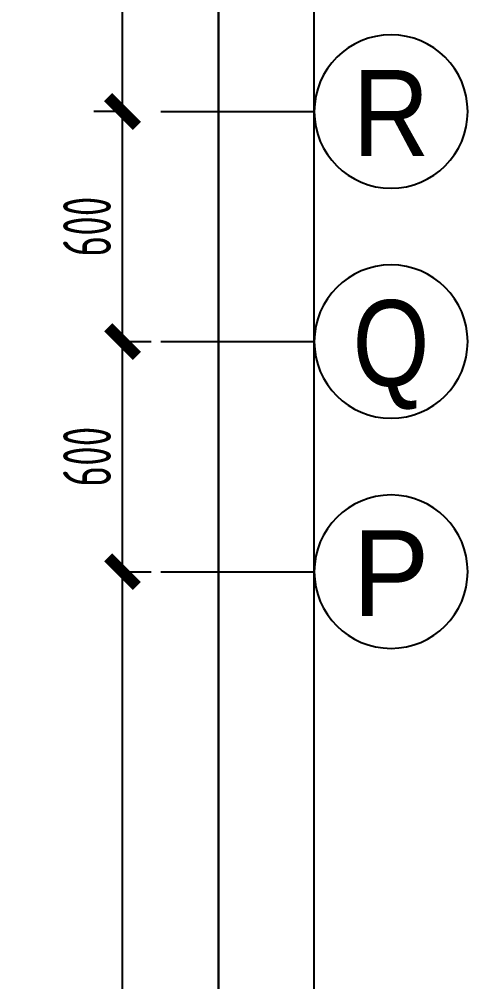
# Model space of a CAD drawing. Header units: millimetres. Extents: x 24675 to 175386, y -87697 to -40478.
# Drawn here: x 135884 to 137053, y -47805 to -45295 of the extents above; entities that cross this region are included whole.
import ezdxf
from ezdxf.enums import TextEntityAlignment as Align

# ---------------------------------------------------------------- set-up
doc = ezdxf.new("R2010")
doc.units = ezdxf.units.MM
doc.header["$LTSCALE"] = 10
doc.header["$MEASUREMENT"] = 0
for name, color, linetype in [('A-AXIS', 150, 'Continuous'), ('AD-建筑尺寸', 44, 'Continuous'), ('AXIS_TEXT', 7, 'Continuous')]:
    doc.layers.add(name, color=color, linetype=linetype)
doc.styles.add('AXIS', font='arial.ttf')
doc.styles.add('CCD_DIM', font='archs.shx', dxfattribs={"width": 0.7})
doc.styles.add('COMPLEX', font='COMPLEX')
doc.dimstyles.new('1-50', dxfattribs={"dimscale": 50, "dimtxt": 2.5, "dimasz": 1.5, "dimexe": 1.5, "dimexo": 1.5, "dimgap": 0.6, "dimtad": 1, "dimdec": 0, "dimrnd": 5, "dimzin": 0, "dimdsep": 46, "dimtxsty": 'CCD_DIM', "dimblk": 'ARCHTICK', "dimcen": 0.125, "dimclrd": 44, "dimclre": 44, "dimclrt": 50, "dimadec": 0, "dimazin": 0, "dimtfac": 1, "dimtdec": 0, "dimtix": 1, "dimtmove": 2, "dimatfit": 3, "dimldrblk": 'DOT', "dimfxl": 5, "dimfxlon": 1, "dimtvp": 1, "dimtolj": 1, "dimtzin": 0, "dimarcsym": 0})

# ---------------------------------------------------------------- blocks, each defined once
blk = doc.blocks.new('_AXISO')
blk.add_circle((0, 0), 0.5)
at = {"layer": 'AXIS_TEXT', "style": 'COMPLEX', "width": 1.041667}
blk.add_attdef('A', text='', height=0.56, dxfattribs=at).set_placement((-0.25, -0.28), (0.25, -0.28), align=Align.FIT)
blk = doc.blocks.new('_ArchTick')
at = {"color": 0, "linetype": 'ByBlock', "const_width": 0.4}
blk.add_lwpolyline([(-0.5, -0.5), (0.5, 0.5)], dxfattribs=at)
blk = doc.blocks.new('*D502')
at = {"layer": 'AD-建筑尺寸', "color": 44, "linetype": 'ByBlock', "lineweight": -2, "transparency": 16777216}
for p, q in [((136153.2, -46735.6), (136228.2, -46735.6)), ((136153.2, -49335.6), (136153.2, -46735.6)), ((136153.2, -49335.6), (136078.2, -49335.6))]:
    blk.add_line(p, q, dxfattribs=at)
at = {"layer": 'Defpoints', "color": 0, "linetype": 'ByBlock', "transparency": 16777216}
for p in [(136153.2, -46735.6), (136153.2, -46735.6), (136153.2, -49335.6)]:
    blk.add_point(p, dxfattribs=at)
at = {"layer": 'AD-建筑尺寸', "color": 44, "linetype": 'ByBlock', "lineweight": -2, "transparency": 16777216, "xscale": 75, "yscale": 75, "zscale": 75}
for p, rotation in [((136153.2, -46735.6), 90), ((136153.2, -49335.6), 270)]:
    blk.add_blockref('_ArchTick', p, dxfattribs=dict(at, rotation=rotation))
at = {"layer": 'AD-建筑尺寸', "color": 50, "linetype": 'ByBlock', "transparency": 16777216, "insert": (136058.1, -48035.6), "char_height": 125, "attachment_point": 5, "rotation": 90, "style": 'CCD_DIM'}
blk.add_mtext('\\A1;2600', dxfattribs=at)
blk = doc.blocks.new('_Dot')
at = {"color": 0, "linetype": 'ByBlock', "lineweight": -2}
blk.add_line((-0.5, 0), (-1, 0), dxfattribs=at)
at = {"color": 0, "linetype": 'ByBlock', "const_width": 0.5}
blk.add_lwpolyline([(-0.25, 0, 1), (0.25, 0, 1)], format="xyb", close=True, dxfattribs=at)
blk = doc.blocks.new('*D503')
at = {"layer": 'AD-建筑尺寸', "color": 44, "linetype": 'ByBlock', "lineweight": -2, "transparency": 16777216}
for p, q in [((136153.2, -46135.6), (136228.2, -46135.6)), ((136153.2, -46735.6), (136153.2, -46135.6)), ((136153.2, -46735.6), (136228.2, -46735.6))]:
    blk.add_line(p, q, dxfattribs=at)
at = {"layer": 'Defpoints', "color": 0, "linetype": 'ByBlock', "transparency": 16777216}
for p in [(136153.2, -46135.6), (136153.2, -46135.6), (136153.2, -46735.6)]:
    blk.add_point(p, dxfattribs=at)
at = {"layer": 'AD-建筑尺寸', "color": 44, "linetype": 'ByBlock', "lineweight": -2, "transparency": 16777216, "xscale": 75, "yscale": 75, "zscale": 75}
for p, rotation in [((136153.2, -46135.6), 90), ((136153.2, -46735.6), 270)]:
    blk.add_blockref('_ArchTick', p, dxfattribs=dict(at, rotation=rotation))
at = {"layer": 'AD-建筑尺寸', "color": 50, "linetype": 'ByBlock', "transparency": 16777216, "insert": (136060.7, -46435.6), "char_height": 125, "attachment_point": 5, "rotation": 90, "style": 'CCD_DIM'}
blk.add_mtext('\\A1;600', dxfattribs=at)
blk = doc.blocks.new('*D504')
at = {"layer": 'AD-建筑尺寸', "color": 44, "linetype": 'ByBlock', "lineweight": -2, "transparency": 16777216}
for p, q in [((136153.2, -45535.6), (136078.2, -45535.6)), ((136153.2, -46135.6), (136153.2, -45535.6)), ((136153.2, -46135.6), (136228.2, -46135.6))]:
    blk.add_line(p, q, dxfattribs=at)
at = {"layer": 'Defpoints', "color": 0, "linetype": 'ByBlock', "transparency": 16777216}
for p in [(136153.2, -45535.6), (136153.2, -45535.6), (136153.2, -46135.6)]:
    blk.add_point(p, dxfattribs=at)
at = {"layer": 'AD-建筑尺寸', "color": 44, "linetype": 'ByBlock', "lineweight": -2, "transparency": 16777216, "xscale": 75, "yscale": 75, "zscale": 75}
for p, rotation in [((136153.2, -45535.6), 90), ((136153.2, -46135.6), 270)]:
    blk.add_blockref('_ArchTick', p, dxfattribs=dict(at, rotation=rotation))
at = {"layer": 'AD-建筑尺寸', "color": 50, "linetype": 'ByBlock', "transparency": 16777216, "insert": (136060.7, -45835.6), "char_height": 125, "attachment_point": 5, "rotation": 90, "style": 'CCD_DIM'}
blk.add_mtext('\\A1;600', dxfattribs=at)
blk = doc.blocks.new('*D505')
at = {"layer": 'AD-建筑尺寸', "color": 44, "linetype": 'ByBlock', "lineweight": -2, "transparency": 16777216}
for p, q in [((136153.2, -44635.6), (136228.2, -44635.6)), ((136153.2, -45535.6), (136153.2, -44635.6)), ((136153.2, -45535.6), (136078.2, -45535.6))]:
    blk.add_line(p, q, dxfattribs=at)
at = {"layer": 'Defpoints', "color": 0, "linetype": 'ByBlock', "transparency": 16777216}
for p in [(136153.2, -44635.6), (136153.2, -44635.6), (136153.2, -45535.6)]:
    blk.add_point(p, dxfattribs=at)
at = {"layer": 'AD-建筑尺寸', "color": 44, "linetype": 'ByBlock', "lineweight": -2, "transparency": 16777216, "xscale": 75, "yscale": 75, "zscale": 75}
for p, rotation in [((136153.2, -44635.6), 90), ((136153.2, -45535.6), 270)]:
    blk.add_blockref('_ArchTick', p, dxfattribs=dict(at, rotation=rotation))
at = {"layer": 'AD-建筑尺寸', "color": 50, "linetype": 'ByBlock', "transparency": 16777216, "insert": (136058.1, -45085.6), "char_height": 125, "attachment_point": 5, "rotation": 90, "style": 'CCD_DIM'}
blk.add_mtext('\\A1;900', dxfattribs=at)
blk = doc.blocks.new('*D506')
at = {"layer": 'AD-建筑尺寸', "color": 44, "linetype": 'ByBlock', "lineweight": -2, "transparency": 16777216}
for p, q in [((136153.2, -44635.6), (136478.2, -44635.6)), ((136403.2, -44635.6), (136403.2, -54735.6)), ((136153.2, -54735.6), (136478.2, -54735.6))]:
    blk.add_line(p, q, dxfattribs=at)
at = {"layer": 'Defpoints', "color": 0, "linetype": 'ByBlock', "transparency": 16777216}
for p in [(135975.8, -44635.6), (135975.8, -54735.6), (136403.2, -54735.6)]:
    blk.add_point(p, dxfattribs=at)
at = {"layer": 'AD-建筑尺寸', "color": 44, "linetype": 'ByBlock', "lineweight": -2, "transparency": 16777216, "xscale": 75, "yscale": 75, "zscale": 75}
for p, rotation in [((136403.2, -44635.6), 90), ((136403.2, -54735.6), 270)]:
    blk.add_blockref('_ArchTick', p, dxfattribs=dict(at, rotation=rotation))
at = {"layer": 'AD-建筑尺寸', "color": 50, "linetype": 'ByBlock', "transparency": 16777216, "insert": (136310.7, -49685.6), "char_height": 125, "attachment_point": 5, "rotation": 90, "style": 'CCD_DIM'}
blk.add_mtext('\\A1;10100', dxfattribs=at)

msp = doc.modelspace()

# ---------------------------------------------------------------- linework, layer by layer
at = {"layer": 'A-AXIS'}
for p, q in [((136253.2, -45535.6), (136653.2, -45535.6)), ((136253.2, -46135.6), (136653.2, -46135.6)), ((136253.2, -46735.6), (136653.2, -46735.6))]:
    msp.add_line(p, q, dxfattribs=at)
at = {"layer": 'Defpoints', "color": 250, "linetype": 'ByBlock'}
for points in [[(121453.2, -60435.6), (136653.2, -60435.6), (136653.2, -43735.6), (121453.2, -43735.6)], [(121703.2, -60185.6), (136403.2, -60185.6), (136403.2, -43985.6), (121703.2, -43985.6)], [(121953.2, -59935.6), (136153.2, -59935.6), (136153.2, -44235.6), (121953.2, -44235.6)]]:
    msp.add_lwpolyline(points, close=True, dxfattribs=at)

# ---------------------------------------------------------------- block references
at = {"layer": 'A-AXIS'}
ref = msp.add_blockref('_AXISO', (136853.2, -45535.6), dxfattribs=dict(at, xscale=-400.0002256945839, yscale=400.0002256945839, zscale=400.0002256945839))
ref.add_attrib('A', 'R', dxfattribs={"layer": 'AXIS_TEXT', "color": 2, "height": 224, "style": 'AXIS', "width": 0.885009}).set_placement((136753.2, -45651.4), (136953.2, -45651.4), align=Align.FIT)
ref = msp.add_blockref('_AXISO', (136853.2, -46135.6), dxfattribs=dict(at, xscale=-400.0002256945839, yscale=400.0002256945839, zscale=400.0002256945839))
ref.add_attrib('A', 'Q', dxfattribs={"layer": 'AXIS_TEXT', "color": 2, "height": 224, "style": 'AXIS', "width": 0.821675}).set_placement((136753.2, -46251.4), (136953.2, -46251.4), align=Align.FIT)
ref = msp.add_blockref('_AXISO', (136853.2, -46735.6), dxfattribs=dict(at, xscale=-400.0002256945839, yscale=400.0002256945839, zscale=400.0002256945839))
ref.add_attrib('A', 'P', dxfattribs={"layer": 'AXIS_TEXT', "color": 2, "height": 224, "style": 'AXIS', "width": 0.95822}).set_placement((136753.2, -46851.4), (136953.2, -46851.4), align=Align.FIT)

# ---------------------------------------------------------------- dimensions: what is measured, and where the dimension line sits
at = {"layer": 'AD-建筑尺寸', "color": 8, "linetype": 'ByBlock'}
for base, p1, p2, picture, middle in [((136403.2, -54735.6), (135975.8, -44635.6), (135975.8, -54735.6), '*D506', (136310.7, -49685.6)), ((136153.2, -44635.6), (136153.2, -45535.6), (136153.2, -44635.6), '*D505', (136058.1, -45085.6)), ((136153.2, -45535.6), (136153.2, -46135.6), (136153.2, -45535.6), '*D504', (136060.7, -45835.6)), ((136153.2, -46135.6), (136153.2, -46735.6), (136153.2, -46135.6), '*D503', (136060.7, -46435.6)), ((136153.2, -46735.6), (136153.2, -49335.6), (136153.2, -46735.6), '*D502', (136058.1, -48035.6))]:
    dim = msp.add_linear_dim(base=base, p1=p1, p2=p2, angle=90, dimstyle='1-50', dxfattribs=at)
    dim.commit()
    dim.dimension.update_dxf_attribs({"geometry": picture, "text_midpoint": middle})

doc.saveas('drawing.dxf')
